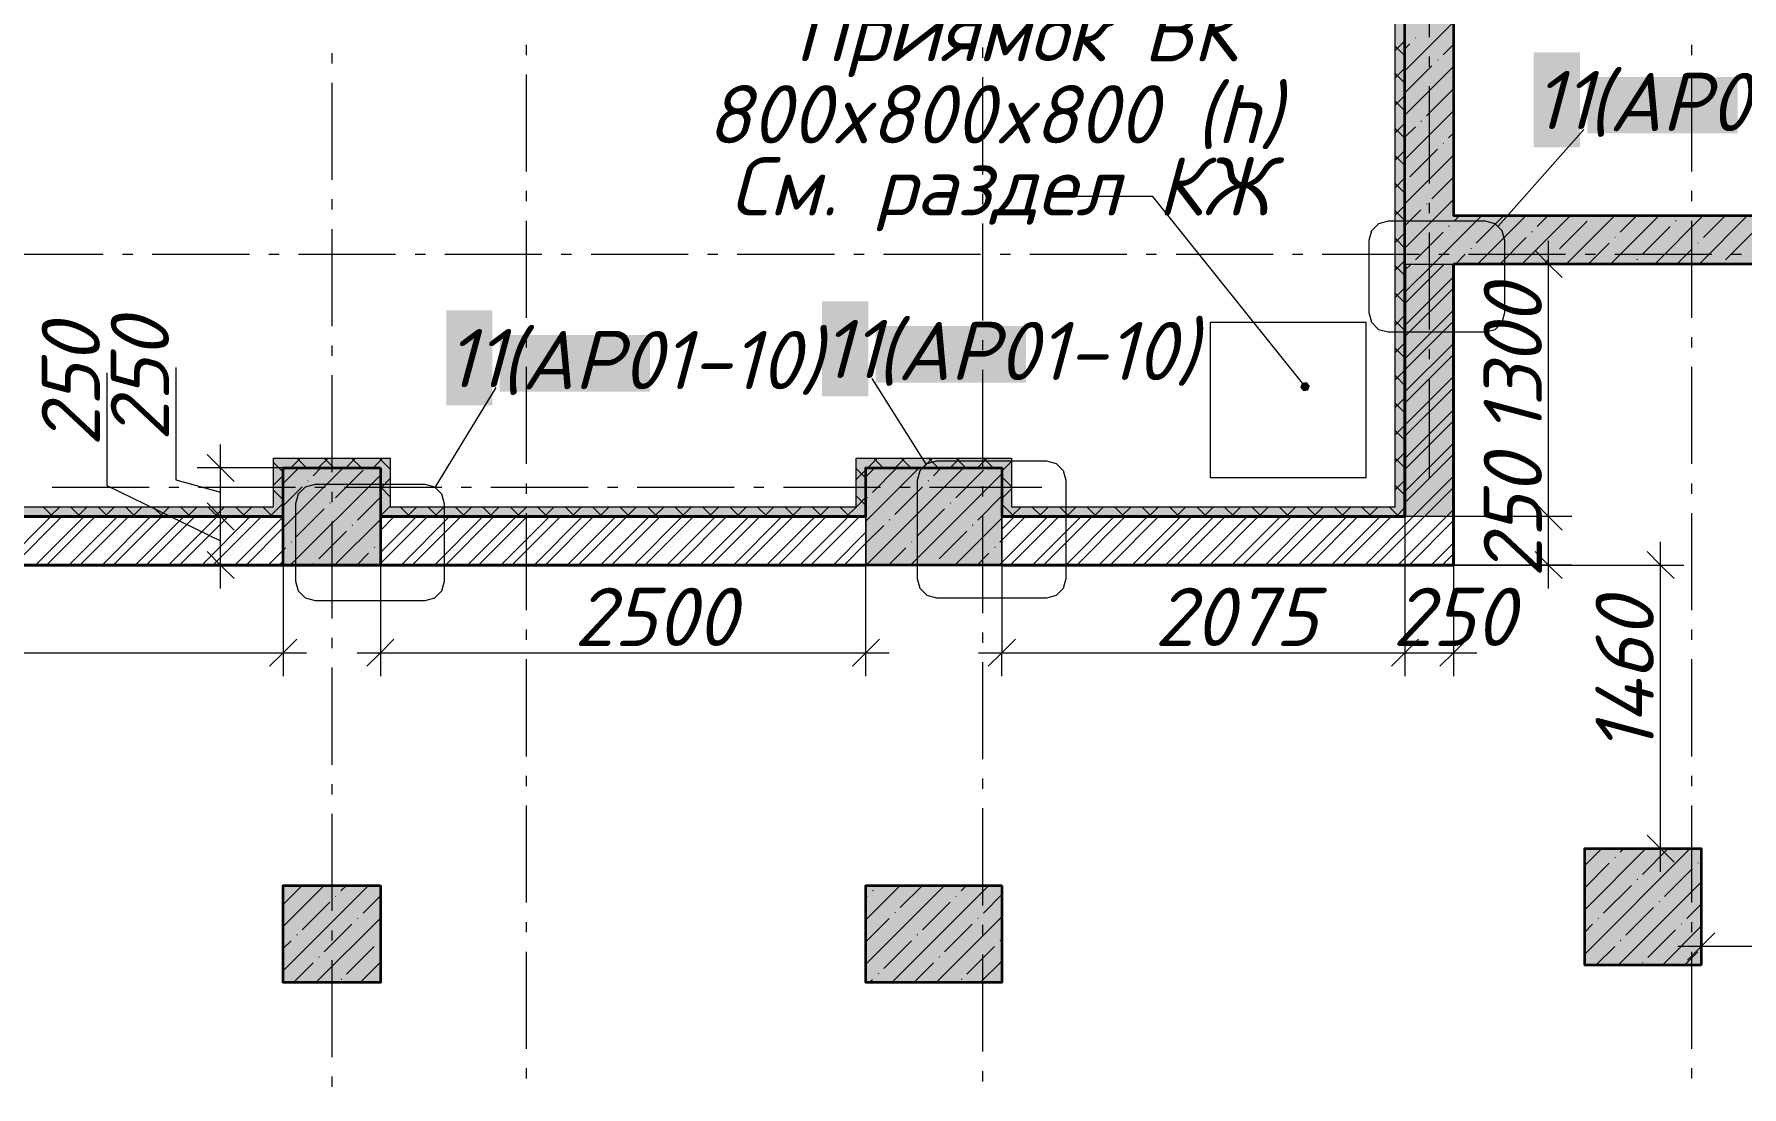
# Model space of a CAD drawing. Header units: millimetres. Extents: x -81576 to 1046824, y -248937 to 691537.
# Drawn here: x 127254 to 136045, y 670254 to 675675 of the extents above; entities that cross this region are included whole.
import ezdxf

# ---------------------------------------------------------------- set-up
doc = ezdxf.new("R2010")
doc.units = ezdxf.units.MM
doc.layers.add('PDF _Геометрия', color=7, linetype='Continuous', true_color=0x1d1d1d)
doc.layers.add('PDF _Сплошная заливка', color=7, linetype='Continuous', true_color=0xffffff)
doc.layers.add('PDF _Текст', color=7, linetype='Continuous')
doc.styles.add('PDF ISOCPEUR Italic', font='isocpeui.ttf')

msp = doc.modelspace()

# ---------------------------------------------------------------- hatches: boundary and pattern name
at = {"layer": 'PDF _Сплошная заливка', "true_color": 0x636466, "transparency": 33554559}
for points in [[(134261, 673241.1), (134311, 673241.1), (134311, 682191.1), (134261, 682191.1)], [(134561, 674741.1), (134561, 682191.1), (134311, 682191.1), (134311, 674741.1)], [(138486, 674491.1), (138486, 674741.1), (134311, 674741.1), (134311, 674491.1)], [(134561, 673191.1), (134561, 674491.1), (134311, 674491.1), (134311, 673191.1)], [(133812.2, 673840.3), (133821.3, 673863.6), (133805.7, 673883.1), (133781, 673879.3), (133771.9, 673856), (133787.5, 673836.5)], [(128536, 673241.1), (128536, 673491.1), (128486, 673491.1), (128486, 673241.1)], [(128536, 673441.1), (129086, 673441.1), (129086, 673491.1), (128536, 673491.1)], [(128536, 672941.1), (129036, 672941.1), (129036, 673441.1), (128536, 673441.1)], [(129086, 673191.1), (129086, 673441.1), (129036, 673441.1), (129036, 673191.1)], [(131536, 673241.1), (131536, 673491.1), (131486, 673491.1), (131486, 673241.1)], [(131536, 673441.1), (132286, 673441.1), (132286, 673491.1), (131536, 673491.1)], [(132236, 672941.1), (132236, 673441.1), (131536, 673441.1), (131536, 672941.1)], [(132286, 673191.1), (132286, 673441.1), (132236, 673441.1), (132236, 673191.1)], [(128536, 673191.1), (128536, 673241.1), (123586, 673241.1), (123586, 673191.1)], [(131536, 673191.1), (131536, 673241.1), (129086, 673241.1), (129086, 673191.1)], [(134311, 673191.1), (134311, 673241.1), (132286, 673241.1), (132286, 673191.1)], [(135836.2, 670880.8), (135836.2, 671480.8), (135236.2, 671480.8), (135236.2, 670880.8)], [(128536, 670790.8), (129036, 670790.8), (129036, 671290.8), (128536, 671290.8)], [(132236, 670790.8), (132236, 671290.8), (131536, 671290.8), (131536, 670790.8)]]:
    msp.add_hatch(color=251, dxfattribs=at).paths.add_polyline_path(points)

# ---------------------------------------------------------------- linework, layer by layer
at = {"layer": 'PDF _Геометрия', "color": 7, "lineweight": 13}
for points in [[(123536, 674741.1), (123586, 674741.1), (123586, 673241.1), (128486, 673241.1), (128486, 673491.1), (128536, 673491.1), (129086, 673491.1), (129086, 673441.1), (129086, 673241.1), (131486, 673241.1), (131486, 673491.1), (131536, 673491.1), (132286, 673491.1), (132286, 673441.1), (132286, 673241.1), (134261, 673241.1), (134261, 682141.1)], [(134311, 682191.1), (134311, 674491.1)], [(129036, 673191.1), (129036, 673441.1), (128536, 673441.1), (128536, 673241.1), (128536, 673191.1), (123586, 673191.1)], [(132236, 673191.1), (132236, 673441.1), (131536, 673441.1), (131536, 673241.1), (131536, 673191.1)]]:
    msp.add_lwpolyline(points, dxfattribs=at)
at = {"layer": 'PDF _Геометрия', "color": 7, "lineweight": 35}
for points in [[(134311, 674491.1), (134311, 674741.1), (134311, 682191.1), (134561, 682191.1), (134561, 674741.1), (138486, 674741.1), (138486, 674491.1), (134561, 674491.1)], [(131536, 673191.1), (131536, 673441.1), (132236, 673441.1), (132236, 673191.1)], [(132236, 672941.1), (131536, 672941.1)]]:
    msp.add_lwpolyline(points, dxfattribs=at)
at = {"layer": 'PDF _Геометрия', "color": 7, "lineweight": 9}
for points in [[(134436, 676159.4), (134436, 675659.4)], [(128786, 675577.4), (128786, 675524.5)], [(129786, 675620.4), (129786, 675567.4)], [(132136, 675605.9), (132136, 675553)], [(134436, 675559.4), (134436, 675506.5)], [(135786, 675620.4), (135786, 675567.4)], [(129786, 675467.4), (129786, 674967.4)], [(135786, 675467.4), (135786, 674967.4)], [(128786, 675424.5), (128786, 674924.5)], [(132136, 675453), (132136, 674953)], [(134436, 675406.5), (134436, 674906.5)], [(129786, 674867.4), (129786, 674814.5)], [(132136, 674853), (132136, 674800)], [(135786, 674867.4), (135786, 674814.5)], [(128786, 674824.5), (128786, 674771.6)], [(133796.6, 673859.8), (133012.8, 674838.3), (132554.4, 674838.3)], [(134436, 674806.5), (134436, 674753.6)], [(128786, 674671.6), (128786, 674171.6)], [(129786, 674714.5), (129786, 674214.5)], [(132136, 674700), (132136, 674200)], [(135786, 674714.5), (135786, 674214.5)], [(134436, 674653.6), (134436, 674153.6)], [(135050.7, 672821.1), (135050.7, 673191.1), (135050.7, 674611.1)], [(127608.9, 674541.1), (127108.9, 674541.1)], [(127761.8, 674541.1), (127708.9, 674541.1)], [(128361.8, 674541.1), (127861.8, 674541.1)], [(128514.7, 674541.1), (128461.8, 674541.1)], [(129114.7, 674541.1), (128614.7, 674541.1)], [(129267.6, 674541.1), (129214.7, 674541.1)], [(129867.6, 674541.1), (129367.6, 674541.1)], [(130020.6, 674541.1), (129967.6, 674541.1)], [(130620.6, 674541.1), (130120.6, 674541.1)], [(130773.5, 674541.1), (130720.6, 674541.1)], [(131373.5, 674541.1), (130873.5, 674541.1)], [(131526.4, 674541.1), (131473.5, 674541.1)], [(132126.4, 674541.1), (131626.4, 674541.1)], [(132279.3, 674541.1), (132226.4, 674541.1)], [(132879.3, 674541.1), (132379.3, 674541.1)], [(133032.2, 674541.1), (132979.3, 674541.1)], [(133632.2, 674541.1), (133132.2, 674541.1)], [(133785.1, 674541.1), (133732.2, 674541.1)], [(134385.1, 674541.1), (133885.1, 674541.1)], [(134538.1, 674541.1), (134485.1, 674541.1)], [(135138.1, 674541.1), (134638.1, 674541.1)], [(134951.7, 674491.1), (135050.7, 674491.1), (135170.7, 674491.1)], [(134980.7, 674561.1), (135050.7, 674491.1), (135120.7, 674421.1)], [(135291, 674541.1), (135238.1, 674541.1)], [(135891, 674541.1), (135391, 674541.1)], [(136043.9, 674541.1), (135991, 674541.1)], [(128786, 674071.6), (128786, 674018.7)], [(129786, 674114.5), (129786, 674061.6)], [(132136, 674100), (132136, 674047.1)], [(134436, 674053.6), (134436, 674000.7)], [(135786, 674114.5), (135786, 674061.6)], [(127627, 673930.5), (127627, 673351.2), (128213.6, 673066.1)], [(127982.5, 673958.9), (127982.5, 673379.7), (128213.6, 673316.1)], [(128786, 673918.7), (128786, 673418.7)], [(129786, 673961.6), (129786, 673461.6)], [(132136, 673947.1), (132136, 673447.1)], [(134436, 673900.7), (134436, 673391.1)], [(135786, 673961.6), (135786, 673461.6)], [(128213.6, 672821.1), (128213.6, 673191.1), (128213.6, 673561.1)], [(128536, 673441.1), (128213.6, 673441.1), (128093.6, 673441.1)], [(128143.6, 673511.1), (128213.6, 673441.1), (128283.6, 673371.1)], [(129786, 673361.6), (129786, 673308.7)], [(135786, 673361.6), (135786, 673308.7)], [(127846.4, 673341.1), (127346.4, 673341.1)], [(127999.3, 673341.1), (127946.4, 673341.1)], [(128599.3, 673341.1), (128099.3, 673341.1)], [(128143.6, 673261.1), (128213.6, 673191.1), (128283.6, 673121.1)], [(128752.2, 673341.1), (128699.3, 673341.1)], [(128786, 673318.7), (128786, 673265.7)], [(129352.2, 673341.1), (128852.2, 673341.1)], [(129505.1, 673341.1), (129452.2, 673341.1)], [(130105.1, 673341.1), (129605.1, 673341.1)], [(130258.1, 673341.1), (130205.1, 673341.1)], [(130858.1, 673341.1), (130358.1, 673341.1)], [(131011, 673341.1), (130958.1, 673341.1)], [(131611, 673341.1), (131111, 673341.1)], [(131763.9, 673341.1), (131711, 673341.1)], [(132441, 673341.1), (131863.9, 673341.1)], [(132136, 673347.1), (132136, 673294.2)], [(134980.7, 673261.1), (135050.7, 673191.1), (135120.7, 673121.1)], [(128114.7, 673191.1), (128213.6, 673191.1), (128333.6, 673191.1)], [(129786, 673208.7), (129786, 672708.7)], [(131466, 672419.7), (131536, 672489.7), (131536, 672941.1), (131536, 673191.1)], [(132136, 673194.2), (132136, 672694.2)], [(132236, 673191.1), (132236, 672941.1), (132236, 672489.7), (132166, 672419.7)], [(135170.7, 673191.1), (135050.7, 673191.1), (134311, 673191.1), (134311, 672489.7), (134311, 672369.7)], [(135786, 673208.7), (135786, 672708.7)], [(128786, 673165.7), (128786, 672665.7)], [(128143.6, 673011.1), (128213.6, 672941.1), (128283.6, 672871.1)], [(134980.7, 673011.1), (135050.7, 672941.1), (135120.7, 672871.1)], [(135557, 673011.1), (135627, 672941.1), (135697, 672871.1)], [(135627, 671360.8), (135627, 673061.1)], [(128093.6, 672941.1), (128213.6, 672941.1), (128536, 672941.1), (128536, 672489.7), (128536, 672369.7)], [(129036, 672941.1), (129036, 672489.7), (129036, 672369.7)], [(135170.7, 672941.1), (135050.7, 672941.1), (134561, 672941.1), (134561, 672489.7), (134561, 672369.7)], [(134561, 672941.1), (135627, 672941.1), (135747, 672941.1)], [(128606, 672559.7), (128536, 672489.7), (128466, 672419.7)], [(128786, 672565.7), (128786, 672512.8)], [(129106, 672559.7), (129036, 672489.7), (128966, 672419.7)], [(129786, 672608.7), (129786, 672555.8)], [(131536, 672369.7), (131536, 672489.7), (131606, 672559.7)], [(132136, 672594.2), (132136, 672541.3)], [(132236, 672369.7), (132236, 672489.7), (132306, 672559.7)], [(134381, 672559.7), (134311, 672489.7), (134241, 672419.7)], [(134631, 672559.7), (134561, 672489.7), (134491, 672419.7)], [(135786, 672608.7), (135786, 672555.8)], [(123416, 672489.7), (128656, 672489.7)], [(128916, 672489.7), (131656, 672489.7)], [(132116, 672489.7), (134311, 672489.7), (134681, 672489.7)], [(128786, 672412.8), (128786, 671912.8)], [(129786, 672455.8), (129786, 671955.8)], [(132136, 672441.3), (132136, 671941.3)], [(135786, 672455.8), (135786, 671955.8)], [(129786, 671855.8), (129786, 671802.8)], [(135786, 671855.8), (135786, 671802.8)], [(128786, 671812.8), (128786, 671759.9)], [(132136, 671841.3), (132136, 671788.4)], [(129786, 671702.8), (129786, 671202.8)], [(132136, 671688.4), (132136, 671188.4)], [(135786, 671702.8), (135786, 671202.8)], [(128786, 671659.9), (128786, 671159.9)], [(135557, 671550.8), (135627, 671480.8), (135697, 671410.8)], [(135528, 671480.8), (135627, 671480.8), (135747, 671480.8)], [(129786, 671102.8), (129786, 671049.9)], [(132136, 671088.4), (132136, 671035.5)], [(135786, 671102.8), (135786, 671049.9)], [(135836.2, 670877.6), (135836.2, 670976.6), (135836.2, 671096.6)], [(128786, 671059.9), (128786, 671007)], [(138606, 670976.6), (135716.2, 670976.6)], [(135766.2, 670906.6), (135836.2, 670976.6), (135906.2, 671046.6)], [(128786, 670907), (128786, 670407)], [(129786, 670949.9), (129786, 670449.9)], [(132136, 670935.5), (132136, 670435.5)], [(135786, 670949.9), (135786, 670449.9)], [(128786, 670307), (128786, 670254.1)], [(129786, 670349.9), (129786, 670297)], [(132136, 670335.5), (132136, 670282.5)], [(135786, 670349.9), (135786, 670297)]]:
    msp.add_lwpolyline(points, dxfattribs=at)
at = {"layer": 'PDF _Геометрия', "lineweight": 9}
for points in [[(134561, 675736.2), (134311, 675486.2)], [(134311, 675641.4), (134261, 675591.4)], [(134366.8, 675656), (134364.4, 675653.6)], [(134261, 675613.6), (134311, 675563.6)], [(134335.9, 675625.1), (134311, 675600.2)], [(134561, 675622.1), (134507, 675568.1)], [(134311, 675500), (134261, 675450)], [(134261, 675472.2), (134311, 675422.2)], [(134449.9, 675511.1), (134311, 675372.1)], [(134561, 675508.1), (134311, 675258.1)], [(134480.8, 675542), (134478.5, 675539.6)], [(134561, 675394), (134421.4, 675254.5)], [(134311, 675358.5), (134261, 675308.5)], [(134261, 675330.7), (134311, 675280.7)], [(134311, 675217.1), (134261, 675167.1)], [(134561, 675280), (134311, 675030)], [(134364.4, 675197.4), (134311, 675144)], [(134395.3, 675228.3), (134392.9, 675226)], [(134261, 675189.3), (134311, 675139.3)], [(134509.3, 675114.3), (134507, 675111.9)], [(134561, 675165.9), (134535.5, 675140.4)], [(134311, 675075.7), (134261, 675025.7)], [(134261, 675047.9), (134311, 674997.9)], [(134561, 675051.9), (134311, 674801.9)], [(134478.5, 675083.4), (134335.9, 674940.8)], [(134311, 674934.3), (134261, 674884.3)], [(134561, 674937.8), (134449.9, 674826.8)], [(134261, 674906.5), (134311, 674856.5)], [(134311, 674792.9), (134261, 674742.8)], [(134261, 674765.1), (134311, 674715.1)], [(134561, 674823.8), (134478.3, 674741.1), (134311, 674573.8)], [(134392.9, 674769.8), (134364.3, 674741.1), (134311, 674687.8)], [(134423.8, 674800.6), (134421.4, 674798.3)], [(134706.4, 674741.1), (134456.4, 674491.1)], [(134537.9, 674686.6), (134535.5, 674684.2)], [(134592.4, 674741.1), (134564, 674712.7)], [(134820.5, 674741.1), (134678, 674598.7)], [(134934.5, 674741.1), (134684.5, 674491.1)], [(135162.6, 674741.1), (134912.6, 674491.1)], [(135048.6, 674741.1), (134991.7, 674684.2)], [(135248.3, 674712.7), (135105.7, 674570.2)], [(135390.7, 674741.1), (135140.7, 674491.1)], [(135618.8, 674741.1), (135368.8, 674491.1)], [(135504.8, 674741.1), (135419.4, 674655.7)], [(135676, 674684.2), (135533.4, 674541.7)], [(135846.9, 674741.1), (135596.9, 674491.1)], [(135706.9, 674715.1), (135704.5, 674712.7)], [(136075, 674741.1), (135825, 674491.1)], [(135961, 674741.1), (135847.1, 674627.2)], [(134311, 674651.4), (134261, 674601.4)], [(134261, 674623.6), (134311, 674573.6)], [(134507, 674655.7), (134364.4, 674513.1)], [(134934.7, 674627.2), (134798.6, 674491.1)], [(134965.5, 674658.1), (134963.2, 674655.7)], [(135362.3, 674598.7), (135254.8, 674491.1)], [(135393.2, 674629.6), (135390.9, 674627.2)], [(135820.9, 674601.1), (135818.5, 674598.7)], [(136103.7, 674655.7), (135961.1, 674513.1)], [(134311, 674510), (134261, 674460)], [(134621, 674541.7), (134570.5, 674491.1)], [(134651.9, 674572.5), (134649.5, 674570.2)], [(135048.7, 674513.1), (135026.7, 674491.1)], [(135079.6, 674544), (135077.2, 674541.7)], [(135507.3, 674515.5), (135504.9, 674513.1)], [(135790, 674570.2), (135711, 674491.1)], [(134261, 674482.2), (134311, 674432.2)], [(134311, 674368.6), (134261, 674318.6)], [(134261, 674340.8), (134311, 674290.8)], [(134311, 674227.2), (134261, 674177.2)], [(134261, 674199.4), (134311, 674149.4)], [(134311, 674085.7), (134261, 674035.7)], [(134261, 674057.9), (134311, 674007.9)], [(134311, 673944.3), (134261, 673894.3)], [(134261, 673916.5), (134311, 673866.5)], [(134311, 673802.9), (134261, 673752.9)], [(134261, 673775.1), (134311, 673725.1)], [(134311, 673661.5), (134261, 673611.5)], [(134261, 673633.7), (134311, 673583.7)], [(128486, 673469), (128536, 673419)], [(128616.4, 673441.1), (128536, 673360.8)], [(128844.4, 673441.1), (128536, 673132.7)], [(128625.2, 673491.1), (128575.2, 673441.1)], [(128605.3, 673491.1), (128655.3, 673441.1)], [(128730.4, 673441.1), (128690.5, 673401.2)], [(128766.6, 673491.1), (128716.6, 673441.1)], [(128746.7, 673491.1), (128796.7, 673441.1)], [(128908, 673491.1), (128858, 673441.1)], [(128888.1, 673491.1), (128938.1, 673441.1)], [(129049.5, 673491.1), (128999.5, 673441.1)], [(129029.5, 673491.1), (129079.5, 673441.1), (129086, 673434.7)], [(131486, 673438.8), (131536, 673388.8)], [(131581.6, 673441.1), (131536, 673395.5)], [(131809.7, 673441.1), (131536, 673167.4)], [(132037.8, 673441.1), (131537.8, 672941.1)], [(131595, 673491.1), (131545, 673441.1)], [(131695.7, 673441.1), (131570.2, 673315.6)], [(131575.1, 673491.1), (131625.1, 673441.1)], [(131736.5, 673491.1), (131686.5, 673441.1)], [(131716.6, 673491.1), (131766.6, 673441.1)], [(131877.9, 673491.1), (131827.9, 673441.1)], [(131858, 673491.1), (131908, 673441.1)], [(131923.8, 673441.1), (131883.8, 673401.2)], [(132019.3, 673491.1), (131969.3, 673441.1)], [(131999.4, 673491.1), (132049.4, 673441.1)], [(132160.7, 673491.1), (132110.7, 673441.1)], [(132140.8, 673491.1), (132190.8, 673441.1)], [(132286, 673475), (132252.2, 673441.1), (132236, 673425)], [(132282.2, 673491.1), (132286, 673487.4)], [(134311, 673520.1), (134261, 673470.1)], [(134261, 673492.3), (134311, 673442.3)], [(128536, 673401.9), (128486, 673351.9)], [(129036, 673404.6), (128572.5, 672941.1)], [(128664.3, 673375), (128661.9, 673372.7)], [(128947.1, 673429.7), (128804.5, 673287.1)], [(129086, 673386.2), (129036, 673336.2)], [(131536, 673432.1), (131486, 673382.1)], [(132236, 673411.2), (131765.9, 672941.1)], [(131857.7, 673375), (131855.3, 673372.7)], [(132140.4, 673429.7), (131997.9, 673287.1)], [(132236, 673395.9), (132286, 673345.9)], [(134311, 673378.6), (134261, 673328.6)], [(134261, 673350.8), (134311, 673300.8)], [(128536, 673260.5), (128516.6, 673241.1), (128466.6, 673191.1)], [(128486, 673327.6), (128536, 673277.6)], [(128633.4, 673344.1), (128536, 673246.7)], [(128778.4, 673261), (128776, 673258.6)], [(129036, 673290.5), (128918.6, 673173.1)], [(129036, 673343.2), (129086, 673293.2)], [(131536, 673290.6), (131486.5, 673241.1), (131436.5, 673191.1)], [(131486, 673297.4), (131536, 673247.4)], [(131544.1, 673289.5), (131541.7, 673287.1)], [(131826.8, 673344.1), (131684.3, 673201.6)], [(131971.7, 673261), (131969.4, 673258.6)], [(132236, 673297.1), (132111.9, 673173.1)], [(132286, 673333.5), (132236, 673283.5)], [(127299.7, 673241.1), (127349.6, 673191.1)], [(127385.2, 673241.1), (127335.2, 673191.1)], [(127441.1, 673241.1), (127491.1, 673191.1)], [(127526.7, 673241.1), (127476.7, 673191.1)], [(127582.5, 673241.1), (127632.5, 673191.1)], [(127668.1, 673241.1), (127618.1, 673191.1)], [(127723.9, 673241.1), (127773.9, 673191.1)], [(127809.5, 673241.1), (127759.5, 673191.1)], [(127865.3, 673241.1), (127915.3, 673191.1)], [(127950.9, 673241.1), (127900.9, 673191.1)], [(128006.8, 673241.1), (128056.8, 673191.1)], [(128092.4, 673241.1), (128042.4, 673191.1)], [(128148.2, 673241.1), (128198.2, 673191.1)], [(128233.8, 673241.1), (128183.8, 673191.1)], [(128289.6, 673241.1), (128339.6, 673191.1)], [(128375.2, 673241.1), (128325.2, 673191.1)], [(128431, 673241.1), (128481, 673191.1)], [(128747.5, 673230.1), (128604.9, 673087.5)], [(129036, 673176.5), (128800.6, 672941.1)], [(129086, 673244.8), (129036, 673194.8)], [(129036, 673201.8), (129046.7, 673191.1)], [(129138.1, 673241.1), (129188.1, 673191.1)], [(129223.7, 673241.1), (129173.7, 673191.1)], [(129279.6, 673241.1), (129329.5, 673191.1)], [(129365.1, 673241.1), (129315.1, 673191.1)], [(129421, 673241.1), (129471, 673191.1)], [(129506.6, 673241.1), (129456.6, 673191.1)], [(129562.4, 673241.1), (129612.4, 673191.1)], [(129648, 673241.1), (129598, 673191.1)], [(129703.8, 673241.1), (129753.8, 673191.1)], [(129789.4, 673241.1), (129739.4, 673191.1)], [(129845.2, 673241.1), (129895.2, 673191.1)], [(129930.8, 673241.1), (129880.8, 673191.1)], [(129986.7, 673241.1), (130036.7, 673191.1)], [(130072.3, 673241.1), (130022.3, 673191.1)], [(130128.1, 673241.1), (130178.1, 673191.1)], [(130213.7, 673241.1), (130163.7, 673191.1)], [(130269.5, 673241.1), (130319.5, 673191.1)], [(130355.1, 673241.1), (130305.1, 673191.1)], [(130410.9, 673241.1), (130460.9, 673191.1)], [(130496.5, 673241.1), (130446.5, 673191.1)], [(130552.3, 673241.1), (130602.3, 673191.1)], [(130637.9, 673241.1), (130587.9, 673191.1)], [(130693.8, 673241.1), (130743.8, 673191.1)], [(130779.4, 673241.1), (130729.4, 673191.1)], [(130835.2, 673241.1), (130885.2, 673191.1)], [(130920.8, 673241.1), (130870.8, 673191.1)], [(130976.6, 673241.1), (131026.6, 673191.1)], [(131062.2, 673241.1), (131012.2, 673191.1)], [(131118, 673241.1), (131168, 673191.1)], [(131203.6, 673241.1), (131153.6, 673191.1)], [(131259.4, 673241.1), (131309.4, 673191.1)], [(131345, 673241.1), (131295, 673191.1)], [(131400.9, 673241.1), (131450.9, 673191.1)], [(131658.1, 673175.4), (131655.7, 673173.1)], [(131940.9, 673230.1), (131798.3, 673087.5)], [(132236, 673183.1), (131994, 672941.1)], [(132236, 673254.5), (132286, 673204.5), (132299.4, 673191.1)], [(132335, 673241.1), (132286, 673192.1), (132285, 673191.1)], [(132390.8, 673241.1), (132440.8, 673191.1)], [(132476.4, 673241.1), (132426.4, 673191.1)], [(132532.2, 673241.1), (132582.2, 673191.1)], [(132617.8, 673241.1), (132567.8, 673191.1)], [(132673.7, 673241.1), (132723.7, 673191.1)], [(132759.3, 673241.1), (132709.3, 673191.1)], [(132815.1, 673241.1), (132865.1, 673191.1)], [(132900.7, 673241.1), (132850.7, 673191.1)], [(132956.5, 673241.1), (133006.5, 673191.1)], [(133042.1, 673241.1), (132992.1, 673191.1)], [(133097.9, 673241.1), (133147.9, 673191.1)], [(133183.5, 673241.1), (133133.5, 673191.1)], [(133239.4, 673241.1), (133289.4, 673191.1)], [(133324.9, 673241.1), (133274.9, 673191.1)], [(133380.8, 673241.1), (133430.8, 673191.1)], [(133466.4, 673241.1), (133416.4, 673191.1)], [(133522.2, 673241.1), (133572.2, 673191.1)], [(133607.8, 673241.1), (133557.8, 673191.1)], [(133663.6, 673241.1), (133713.6, 673191.1)], [(133749.2, 673241.1), (133699.2, 673191.1)], [(133805, 673241.1), (133855, 673191.1)], [(133890.6, 673241.1), (133840.6, 673191.1)], [(133946.5, 673241.1), (133996.5, 673191.1)], [(134032.1, 673241.1), (133982.1, 673191.1)], [(134087.9, 673241.1), (134137.9, 673191.1)], [(134173.5, 673241.1), (134123.5, 673191.1)], [(134229.3, 673241.1), (134279.3, 673191.1)], [(134311, 673237.2), (134264.9, 673191.1)], [(128861.5, 673116), (128719, 672973.5)], [(128892.4, 673146.9), (128890, 673144.6)], [(131627.2, 673144.6), (131536, 673053.3)], [(132054.9, 673116), (131912.3, 672973.5)], [(132085.8, 673146.9), (132083.4, 673144.6)], [(128547.9, 673030.5), (128536, 673018.6)], [(128578.8, 673061.4), (128576.4, 673059)], [(128975.6, 673002), (128914.7, 672941.1)], [(129006.5, 673032.9), (129004.1, 673030.5)], [(129036, 673062.4), (129032.6, 673059)], [(131741.3, 673030.5), (131651.9, 672941.1)], [(131772.2, 673061.4), (131769.8, 673059)], [(132169, 673002), (132108.1, 672941.1)], [(132199.8, 673032.9), (132197.5, 673030.5)], [(132236, 673069), (132226, 673059)], [(128692.8, 672947.3), (128690.5, 672945)], [(129036, 672948.4), (129028.7, 672941.1)], [(131886.2, 672947.3), (131883.8, 672945)], [(132236, 672955), (132222.1, 672941.1)], [(135323.8, 671480.8), (135236.2, 671393.2)], [(135551.8, 671480.8), (135236.2, 671165.1)], [(135779.9, 671480.8), (135236.2, 670937)], [(135393.2, 671436.2), (135390.9, 671433.8)], [(135437.8, 671480.8), (135419.4, 671462.3)], [(135665.9, 671480.8), (135533.4, 671348.3)], [(135362.3, 671405.3), (135236.2, 671279.1)], [(135790, 671376.8), (135647.5, 671234.2)], [(135820.9, 671407.7), (135818.5, 671405.3)], [(128747, 671290.8), (128536, 671079.8)], [(128975.1, 671290.8), (128536, 670851.7)], [(128632.9, 671290.8), (128536, 671193.8)], [(128861, 671290.8), (128833, 671262.7)], [(129036, 671237.6), (128947.1, 671148.7)], [(131712.3, 671290.8), (131536, 671114.5)], [(131940.4, 671290.8), (131536, 670886.4)], [(131572.6, 671265.1), (131570.2, 671262.7)], [(132168.5, 671290.8), (131668.5, 670790.8)], [(131826.3, 671290.8), (131712.8, 671177.2)], [(132054.4, 671290.8), (132026.4, 671262.7)], [(132236, 671244.2), (132140.4, 671148.7)], [(135476.4, 671291.3), (135333.8, 671148.7)], [(135836.2, 671308.9), (135408, 670880.8)], [(135507.3, 671322.1), (135504.9, 671319.8)], [(128776, 671205.7), (128633.4, 671063.2)], [(128806.9, 671236.6), (128804.5, 671234.2)], [(131541.7, 671234.2), (131536, 671228.5)], [(131686.6, 671151.1), (131684.3, 671148.7)], [(131969.4, 671205.7), (131826.8, 671063.2)], [(132000.3, 671236.6), (131997.9, 671234.2)], [(135590.4, 671177.2), (135447.9, 671034.6)], [(135621.3, 671208.1), (135619, 671205.7)], [(135836.2, 671194.8), (135761.5, 671120.2)], [(129036, 671123.6), (128703.2, 670790.8)], [(128890, 671091.7), (128747.5, 670949.1)], [(128920.9, 671122.6), (128918.6, 671120.2)], [(131655.7, 671120.2), (131536, 671000.4)], [(132236, 671130.2), (131896.6, 670790.8)], [(132083.4, 671091.7), (131940.9, 670949.1)], [(132114.3, 671122.6), (132111.9, 671120.2)], [(135276.8, 671091.7), (135236.2, 671051)], [(135307.7, 671122.6), (135305.3, 671120.2)], [(135704.5, 671063.2), (135561.9, 670920.6)], [(135836.2, 671080.8), (135636.1, 670880.8)], [(135735.4, 671094), (135733, 671091.7)], [(128576.4, 671006.1), (128536, 670965.7)], [(128607.3, 671037), (128604.9, 671034.6)], [(129004.1, 670977.6), (128861.5, 670835.1)], [(129035, 671008.5), (129032.6, 671006.1)], [(131769.8, 671006.1), (131627.2, 670863.6)], [(131800.7, 671037), (131798.3, 671034.6)], [(132197.5, 670977.6), (132054.9, 670835.1)], [(132228.4, 671008.5), (132226, 671006.1)], [(135390.9, 670977.6), (135294, 670880.8)], [(135421.7, 671008.5), (135419.4, 671006.1)], [(128690.5, 670892.1), (128589.1, 670790.8)], [(128721.3, 670923), (128719, 670920.6)], [(129036, 670895.5), (128931.3, 670790.8)], [(131883.8, 670892.1), (131782.5, 670790.8)], [(131914.7, 670923), (131912.3, 670920.6)], [(132236, 670902.1), (132124.7, 670790.8)], [(135535.8, 670894.5), (135533.4, 670892.1)], [(135818.5, 670949.1), (135750.2, 670880.8)], [(128835.4, 670808.9), (128833, 670806.5)], [(131570.2, 670806.5), (131554.4, 670790.8)], [(131601.1, 670837.4), (131598.7, 670835.1)], [(132028.8, 670808.9), (132026.4, 670806.5)]]:
    msp.add_lwpolyline(points, dxfattribs=at)
at = {"layer": 'PDF _Геометрия', "color": 174, "lineweight": 9, "true_color": 0x0000a0}
for points in [[(134790.8, 674686.7), (135231.6, 675183.9)], [(131846.2, 673461), (131567.9, 673901.6)], [(129318.6, 673341.2), (129632.9, 673854.7)]]:
    msp.add_lwpolyline(points, dxfattribs=at)
at = {"layer": 'PDF _Геометрия', "color": 7, "lineweight": 9}
for points in [[(134824.5, 674611.8), (134811.1, 674661.8), (134774.5, 674698.4), (134724.5, 674711.8), (134224.6, 674711.8), (134174.6, 674698.4), (134138, 674661.8), (134124.6, 674611.8), (134124.6, 674241.5), (134138, 674191.5), (134174.6, 674154.9), (134224.6, 674141.5), (134724.5, 674141.5), (134774.5, 674154.9), (134811.1, 674191.5), (134824.5, 674241.5)], [(134109.3, 674191.1), (134109.3, 673391.1), (133309.3, 673391.1), (133309.3, 674191.1)], [(134109.3, 674191.1), (134109.3, 673391.1), (133309.3, 673391.1), (133309.3, 674191.1)], [(132566.4, 673376.4), (132553, 673426.4), (132516.4, 673463), (132466.4, 673476.4), (131899.6, 673476.4), (131849.6, 673463), (131813, 673426.4), (131799.6, 673376.4), (131799.6, 672872.2), (131813, 672822.2), (131849.6, 672785.6), (131899.6, 672772.2), (132466.4, 672772.2), (132516.4, 672785.6), (132553, 672822.2), (132566.4, 672872.2)], [(129366.4, 673255.9), (129353, 673305.9), (129316.4, 673342.5), (129266.4, 673355.9), (128699.6, 673355.9), (128649.6, 673342.5), (128613, 673305.9), (128599.6, 673255.9), (128599.6, 672858.8), (128613, 672808.8), (128649.6, 672772.2), (128699.6, 672758.8), (129266.4, 672758.8), (129316.4, 672772.2), (129353, 672808.8), (129366.4, 672858.8)]]:
    msp.add_lwpolyline(points, close=True, dxfattribs=at)
at = {"layer": 'PDF _Геометрия', "color": 16, "lineweight": 40, "true_color": 0x800000}
for points in [[(134561, 674491.1), (134561, 673191.1), (134561, 672941.1), (132236, 672941.1)], [(134311, 673241.1), (134311, 674491.1)], [(123586, 673191.1), (128536, 673191.1)], [(129086, 673191.1), (131536, 673191.1)], [(132286, 673191.1), (134311, 673191.1)], [(131536, 672941.1), (123536, 672941.1)]]:
    msp.add_lwpolyline(points, dxfattribs=at)
at = {"layer": 'PDF _Геометрия', "color": 7, "lineweight": 40}
for points in [[(134311, 674491.1), (134311, 673241.1), (134311, 673191.1), (132286, 673191.1), (132236, 673191.1)], [(131536, 673191.1), (129086, 673191.1), (129036, 673191.1)]]:
    msp.add_lwpolyline(points, dxfattribs=at)
at = {"layer": 'PDF _Геометрия', "color": 24, "lineweight": 9, "true_color": 0x8e1d1d}
for points in [[(134456.4, 674491.1), (134311, 674345.7)], [(134342.4, 674491.1), (134311, 674459.7)], [(134513.4, 674491.1), (134311, 674288.7)], [(134561, 674424.6), (134311, 674174.6)], [(134561, 674367.6), (134311, 674117.6)], [(134561, 674253.5), (134311, 674003.5)], [(134561, 674196.5), (134311, 673946.5)], [(134561, 674082.5), (134311, 673832.5)], [(134561, 674025.4), (134311, 673775.4)], [(134561, 673911.4), (134311, 673661.4)], [(134561, 673854.4), (134311, 673604.4)], [(134561, 673740.3), (134311, 673490.3)], [(134561, 673683.3), (134311, 673433.3)], [(134561, 673569.2), (134311, 673319.2)], [(134561, 673512.2), (134311, 673262.2)], [(134561, 673398.2), (134353.9, 673191.1), (134103.9, 672941.1)], [(134561, 673341.1), (134411, 673191.1), (134161, 672941.1)], [(127339.9, 673191.1), (127089.9, 672941.1)], [(127396.9, 673191.1), (127146.9, 672941.1)], [(127511, 673191.1), (127261, 672941.1)], [(127568, 673191.1), (127318, 672941.1)], [(127682.1, 673191.1), (127432.1, 672941.1)], [(127739.1, 673191.1), (127489.1, 672941.1)], [(127853.1, 673191.1), (127603.1, 672941.1)], [(127910.2, 673191.1), (127660.2, 672941.1)], [(128024.2, 673191.1), (127774.2, 672941.1)], [(128081.2, 673191.1), (127831.2, 672941.1)], [(128195.3, 673191.1), (127945.3, 672941.1)], [(128252.3, 673191.1), (128002.3, 672941.1)], [(128366.4, 673191.1), (128116.4, 672941.1)], [(128423.4, 673191.1), (128173.4, 672941.1)], [(128536, 673189.7), (128287.4, 672941.1)], [(129050.6, 673191.1), (129036, 673176.5)], [(129221.7, 673191.1), (129036, 673005.4)], [(129107.7, 673191.1), (129036, 673119.4)], [(129278.7, 673191.1), (129036, 672948.4)], [(129392.8, 673191.1), (129142.8, 672941.1)], [(129449.8, 673191.1), (129199.8, 672941.1)], [(129563.9, 673191.1), (129313.9, 672941.1)], [(129620.9, 673191.1), (129370.9, 672941.1)], [(129734.9, 673191.1), (129484.9, 672941.1)], [(129792, 673191.1), (129542, 672941.1)], [(129906, 673191.1), (129656, 672941.1)], [(129963, 673191.1), (129713, 672941.1)], [(130077.1, 673191.1), (129827.1, 672941.1)], [(130134.1, 673191.1), (129884.1, 672941.1)], [(130248.2, 673191.1), (129998.2, 672941.1)], [(130305.2, 673191.1), (130055.2, 672941.1)], [(130419.2, 673191.1), (130169.2, 672941.1)], [(130476.3, 673191.1), (130226.3, 672941.1)], [(130590.3, 673191.1), (130340.3, 672941.1)], [(130647.3, 673191.1), (130397.3, 672941.1)], [(130761.4, 673191.1), (130511.4, 672941.1)], [(130818.4, 673191.1), (130568.4, 672941.1)], [(130932.5, 673191.1), (130682.5, 672941.1)], [(130989.5, 673191.1), (130739.5, 672941.1)], [(131103.5, 673191.1), (130853.5, 672941.1)], [(131160.6, 673191.1), (130910.6, 672941.1)], [(131274.6, 673191.1), (131024.6, 672941.1)], [(131331.6, 673191.1), (131081.6, 672941.1)], [(131445.7, 673191.1), (131195.7, 672941.1)], [(131502.7, 673191.1), (131252.7, 672941.1)], [(132301.1, 673191.1), (132236, 673126.1)], [(132472.1, 673191.1), (132236, 672955)], [(132358.1, 673191.1), (132236, 673069)], [(132529.2, 673191.1), (132279.2, 672941.1)], [(132643.2, 673191.1), (132393.2, 672941.1)], [(132700.2, 673191.1), (132450.2, 672941.1)], [(132814.3, 673191.1), (132564.3, 672941.1)], [(132871.3, 673191.1), (132621.3, 672941.1)], [(132985.3, 673191.1), (132735.3, 672941.1)], [(133042.4, 673191.1), (132792.4, 672941.1)], [(133156.4, 673191.1), (132906.4, 672941.1)], [(133213.4, 673191.1), (132963.4, 672941.1)], [(133327.5, 673191.1), (133077.5, 672941.1)], [(133384.5, 673191.1), (133134.5, 672941.1)], [(133498.6, 673191.1), (133248.6, 672941.1)], [(133555.6, 673191.1), (133305.6, 672941.1)], [(133669.6, 673191.1), (133419.6, 672941.1)], [(133726.7, 673191.1), (133476.7, 672941.1)], [(133840.7, 673191.1), (133590.7, 672941.1)], [(133897.7, 673191.1), (133647.7, 672941.1)], [(134011.8, 673191.1), (133761.8, 672941.1)], [(134068.8, 673191.1), (133818.8, 672941.1)], [(134182.9, 673191.1), (133932.9, 672941.1)], [(134239.9, 673191.1), (133989.9, 672941.1)], [(134561, 673227.1), (134525, 673191.1), (134275, 672941.1)], [(128536, 673132.7), (128344.5, 672941.1)], [(131536, 673110.4), (131366.8, 672941.1)], [(134561, 673170.1), (134332, 672941.1)], [(128536, 673018.6), (128458.5, 672941.1)], [(131536, 673053.3), (131423.8, 672941.1)], [(134561, 673056), (134446.1, 672941.1)], [(134561, 672999), (134503.1, 672941.1)], [(128536, 672961.6), (128515.5, 672941.1)]]:
    msp.add_lwpolyline(points, dxfattribs=at)
at = {"layer": 'PDF _Геометрия', "color": 16, "lineweight": 9, "true_color": 0x800000}
for points in [[(134311, 674491.1), (134561, 674491.1)], [(131536, 673191.1), (131536, 672941.1)], [(132236, 672941.1), (132236, 673191.1)]]:
    msp.add_lwpolyline(points, dxfattribs=at)
at = {"layer": 'PDF _Геометрия', "color": 7, "lineweight": 35}
for points in [[(129036, 673441.1), (129036, 672941.1), (128536, 672941.1), (128536, 673441.1)], [(135836.2, 670880.8), (135236.2, 670880.8), (135236.2, 671480.8), (135836.2, 671480.8)], [(129036, 671290.8), (129036, 670790.8), (128536, 670790.8), (128536, 671290.8)], [(132236, 671290.8), (132236, 670790.8), (131536, 670790.8), (131536, 671290.8)]]:
    msp.add_lwpolyline(points, close=True, dxfattribs=at)
at = {"layer": 'PDF _Сплошная заливка', "lineweight": 9, "transparency": 33554559}
for points in [[(134973.7, 675581.8), (135211.8, 675581.8), (134973.7, 675092.3), (135211.8, 675092.3)], [(135249.5, 675454.6), (135303.1, 675454.6), (135249.5, 675163.5), (135303.1, 675163.5)], [(135303.1, 675454.6), (135541.2, 675454.6), (135303.1, 675163.5), (135541.2, 675163.5)], [(135541.2, 675454.6), (136023.4, 675454.6), (135541.2, 675163.5), (136023.4, 675163.5)], [(129375, 674252.7), (129613.2, 674252.7), (129375, 673763.2), (129613.2, 673763.2)], [(131310, 674299.5), (131548.2, 674299.5), (131310, 673810.1), (131548.2, 673810.1)], [(131585.9, 674172.3), (131639.5, 674172.3), (131585.9, 673881.2), (131639.5, 673881.2)], [(131639.5, 674172.3), (131877.6, 674172.3), (131639.5, 673881.2), (131877.6, 673881.2)], [(131877.6, 674172.3), (132359.8, 674172.3), (131877.6, 673881.2), (132359.8, 673881.2)], [(129650.9, 674125.4), (129704.5, 674125.4), (129650.9, 673834.4), (129704.5, 673834.4)], [(129704.5, 674125.4), (129942.6, 674125.4), (129704.5, 673834.4), (129942.6, 673834.4)], [(129942.6, 674125.4), (130424.8, 674125.4), (129942.6, 673834.4), (130424.8, 673834.4)]]:
    msp.add_solid(points, dxfattribs=at)

# ---------------------------------------------------------------- texts
at = {"layer": 'PDF _Текст', "char_height": 300, "attachment_point": 4, "style": 'PDF ISOCPEUR Italic'}
for s, insert in [('Приямок ВК', (131169.1, 675644.6)), ('11', (134973.7, 675335.7)), ('(АР01-10)', (135249.5, 675310.9)), ('800x800x800 (h)', (130716.7, 675247.7)), ('См. раздел КЖ', (130835.7, 674850.8)), ('11', (129375, 674006.6)), ('(АР01-10)', (129650.9, 673981.8)), ('11', (131310, 674053.5)), ('(АР01-10)', (131585.9, 674028.7)), ('2500', (130033.2, 672674.4)), ('2075', (133020.7, 672674.4)), ('250', (134246.4, 672674.4))]:
    msp.add_mtext(s, dxfattribs=dict(at, insert=insert))
at = {"layer": 'PDF _Текст', "char_height": 300, "attachment_point": 4, "rotation": 90, "style": 'PDF ISOCPEUR Italic'}
for s, insert in [('1300', (134866, 673607.4)), ('250', (127797.8, 673579.7)), ('250', (127442.2, 673551.2)), ('250', (134866, 672876.5)), ('1460', (135442.2, 671969.6))]:
    msp.add_mtext(s, dxfattribs=dict(at, insert=insert))

doc.saveas('drawing.dxf')
